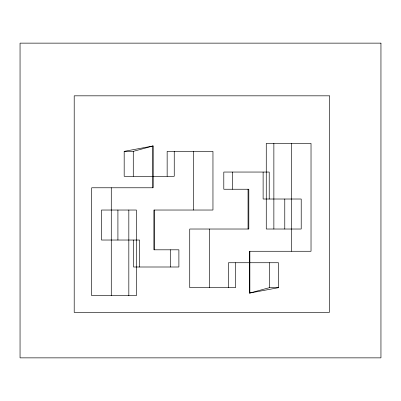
<?xml version="1.0" encoding="UTF-8"?>
<svg xmlns="http://www.w3.org/2000/svg" width="401" height="401" viewBox="0 0 401 401"><rect width="100%" height="100%" fill="white"/><g stroke="black" fill="none" stroke-linecap="round" stroke-linejoin="round"><path stroke-width="0.6" d="M174.245 151.367L174.245 176.315L124.18 176.315L124.18 151.367L133.277 151.367L153.082 145.974L153.082 187.778L91.664 187.778L91.664 295.657L136.42 295.657L136.42 210.029L101.468 210.029L101.468 240.029L139.563 240.029L139.563 267.001M263.121 172.049L263.121 199.016L301.216 199.016L301.216 229.021L266.264 229.021L266.264 143.393L311.026 143.393L311.026 251.272L249.602 251.272L249.602 293.076L269.412 287.682L278.505 287.682L278.505 262.735L228.44 262.735L228.44 287.682M124.18 151.367L153.082 145.974M249.602 293.076L278.505 287.682M291.412 143.393L291.412 251.272M284.775 199.016L284.775 229.021M273.863 143.393L273.863 229.021M269.412 262.735L269.412 287.682M269.216 199.016L269.216 172.049L223.798 172.049L223.798 189.242L248.805 189.242L248.805 229.021L189.728 229.021L189.728 287.682L235.537 287.682L235.537 262.735M249.853 251.272L249.853 293.076M248.054 189.242L248.054 229.021M232.395 172.049L232.395 189.242M209.342 229.021L209.342 287.682M193.342 151.367L193.342 210.029M170.295 249.808L170.295 267.001M167.152 176.315L167.152 151.367L212.956 151.367L212.956 210.029L153.884 210.029L153.884 249.808L178.891 249.808L178.891 267.001L133.473 267.001L133.473 240.029M154.631 210.029L154.631 249.808M152.836 145.974L152.836 187.778M133.277 151.367L133.277 176.315M128.826 210.029L128.826 295.657M117.914 210.029L117.914 240.029M111.277 187.778L111.277 295.657M380.95 43.138L20.05 43.138L20.05 357.862L380.95 357.862L380.95 43.138M329.381 95.824L74.205 95.824L74.205 312.424L329.381 312.424L329.381 95.824"/></g></svg>
